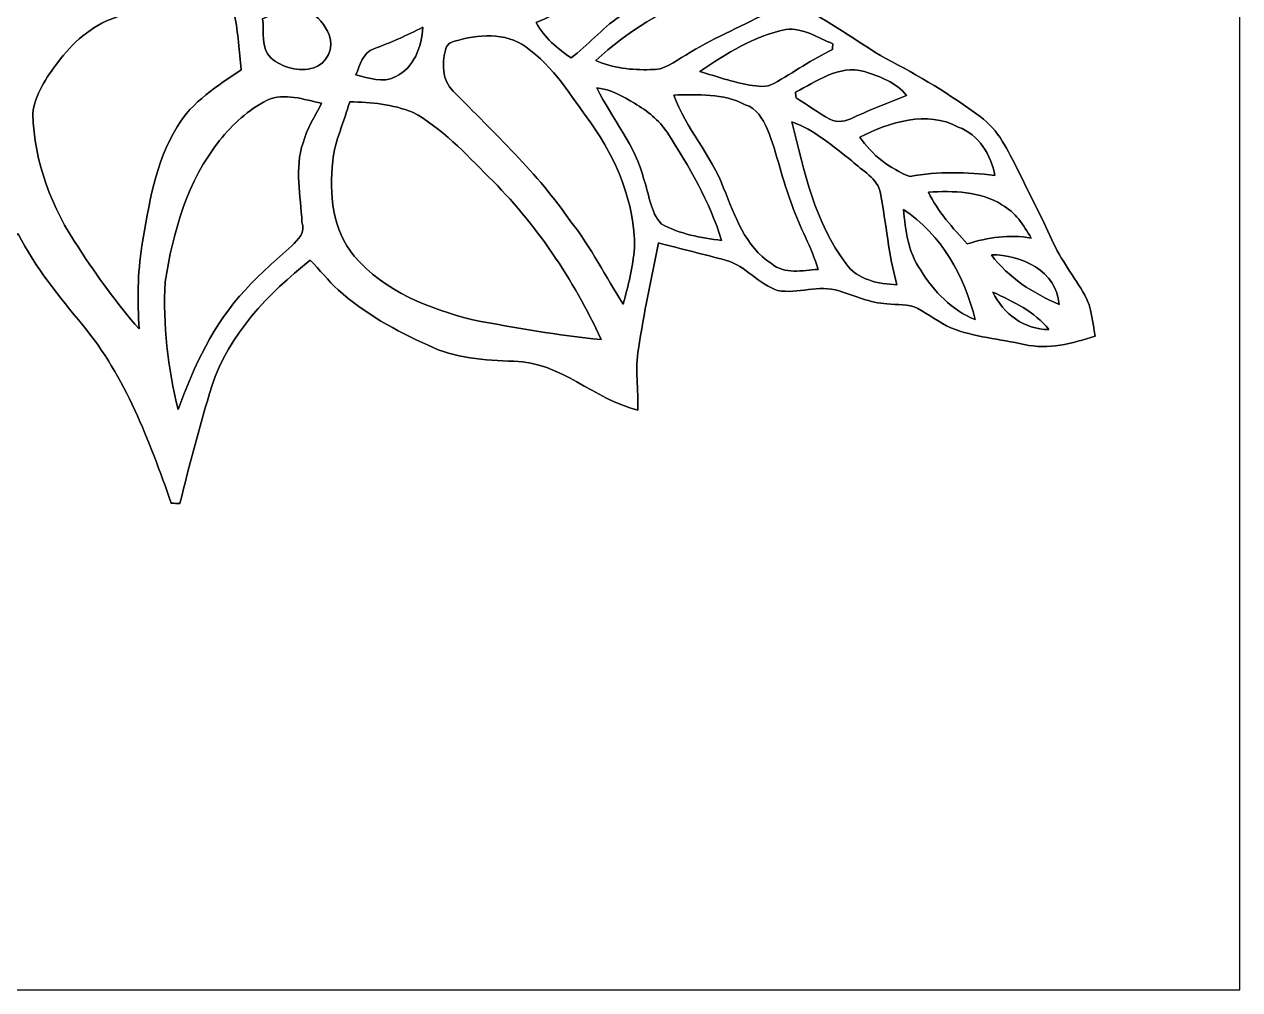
# Model space of a CAD drawing. Header units: centimetres. Extents: x -16.8 to 16.8, y -16.7 to 16.7.
# Drawn here: x -2.72 to 16.77, y -16.67 to -1.19 of the extents above; entities that cross this region are included whole.
import ezdxf

# ---------------------------------------------------------------- set-up
doc = ezdxf.new("R2010")
doc.units = ezdxf.units.CM
doc.header["$MEASUREMENT"] = 0
doc.layers.add('Layer 1', color=7, linetype='Continuous')

msp = doc.modelspace()

# ---------------------------------------------------------------- linework, layer by layer
at = {"layer": 'Layer 1', "color": 7}
for points, knots in [([(-16.77458, 16.66875), (-16.77458, 16.66875), (16.77458, 16.66875), (16.77458, 16.66875), (16.77458, 16.66875), (16.77458, 16.66875), (16.77458, -16.66875), (16.77458, -16.66875), (16.77458, -16.66875), (16.77458, -16.66875), (-16.77458, -16.66875), (-16.77458, -16.66875), (-16.77458, -16.66875), (-16.77458, -16.66875), (-16.77458, 16.66875), (-16.77458, 16.66875), (-16.77458, 16.66875), (-16.77458, 16.66875), (-16.77458, 16.66875), (-16.77458, 16.66875)], [0, 0, 0, 0, 0.16666667, 0.16666667, 0.16666667, 0.16666667, 0.33333333, 0.33333333, 0.33333333, 0.33333333, 0.5, 0.5, 0.5, 0.5, 0.66666667, 0.66666667, 0.66666667, 0.66666667, 1, 1, 1, 1]), ([(4.15925, 7.76252), (3.77543, 7.5565), (3.36691, 7.38011), (3.04271, 7.08201), (3.04271, 7.08201), (2.7245, 6.78356), (2.49132, 6.41138), (2.20627, 6.08436), (2.20627, 6.08436), (2.06128, 5.91608), (1.93816, 5.73087), (1.80869, 5.55061), (1.80869, 5.55061), (1.18286, 5.94184), (0.64311, 6.44913), (0.10583, 6.95043), (0.10583, 6.95043), (-0.09349, 7.14234), (-0.32879, 7.28945), (-0.56092, 7.43761), (-0.56092, 7.43761), (-0.69674, 7.07249), (-0.72496, 6.68126), (-0.80116, 6.30202), (-0.80116, 6.30202), (-0.88406, 5.84412), (-1.09185, 5.42325), (-1.29364, 5.00839), (-1.29364, 5.00839), (-1.81151, 5.17666), (-2.23696, 5.56719), (-2.77707, 5.66949), (-2.77707, 5.66949), (-3.02472, 5.33506), (-3.00355, 4.90185), (-2.9972, 4.50709), (-2.9972, 4.50709), (-2.94005, 3.86574), (-2.95099, 3.21839), (-2.85009, 2.58128), (-2.85009, 2.58128), (-2.78236, 2.18228), (-2.6483, 1.79776), (-2.58304, 1.39806), (-2.58304, 1.39806), (-3.26249, 1.45803), (-4.0065, 1.40018), (-4.56318, 0.96379), (-4.56318, 0.96379), (-5.0098, 0.59584), (-5.34882, 0.11994), (-5.75451, -0.28928), (-5.75451, -0.28928), (-6.02933, 0.02434), (-6.29603, 0.36336), (-6.67949, 0.54998), (-6.67949, 0.54998), (-7.26369, 0.84067), (-7.92656, 0.87242), (-8.55521, 1.00471), (-8.55521, 1.00471), (-8.91469, 1.09044), (-9.29287, 1.08903), (-9.65271, 1.0093), (-9.65271, 1.0093), (-9.95504, 0.92393), (-10.19175, 0.70908), (-10.43799, 0.52599), (-10.43799, 0.52599), (-10.72586, 0.3115), (-11.08393, 0.2346), (-11.39896, 0.07303), (-11.39896, 0.07303), (-11.66671, -0.05997), (-11.83217, -0.31503), (-12.0463, -0.51188), (-12.0463, -0.51188), (-12.21493, -0.67451), (-12.41672, -0.79834), (-12.57759, -0.96908), (-12.57759, -0.96908), (-12.77796, -1.16029), (-12.90249, -1.4157), (-13.11522, -1.59526), (-13.11522, -1.59526), (-13.48705, -1.95404), (-13.97811, -2.1463), (-14.4593, -2.30999), (-14.4593, -2.30999), (-14.42297, -2.46697), (-14.42403, -2.63807), (-14.35488, -2.78659), (-14.35488, -2.78659), (-14.22929, -2.94675), (-14.02151, -3.00531), (-13.84335, -3.08469), (-13.84335, -3.08469), (-13.3604, -3.27342), (-12.85946, -3.48227), (-12.32888, -3.44135), (-12.32888, -3.44135), (-11.91189, -3.4484), (-11.51431, -3.31364), (-11.11568, -3.21239), (-11.11568, -3.21239), (-10.79571, -3.16936), (-10.51313, -3.36515), (-10.19916, -3.38279), (-10.19916, -3.38279), (-9.79276, -3.40466), (-9.42481, -3.15877), (-9.01524, -3.21063), (-9.01524, -3.21063), (-8.59473, -3.22545), (-8.17598, -3.17324), (-7.75864, -3.12808), (-7.75864, -3.12808), (-7.97101, -3.45863), (-8.30157, -3.73309), (-8.38129, -4.13385), (-8.38129, -4.13385), (-8.42398, -4.54307), (-8.41304, -4.97099), (-8.57956, -5.35552), (-8.57956, -5.35552), (-8.79616, -5.86564), (-8.84943, -6.44807), (-8.67622, -6.98006), (-8.67622, -6.98006), (-8.08955, -6.80508), (-7.54204, -6.50028), (-6.93173, -6.40644), (-6.93173, -6.40644), (-6.55814, -6.33836), (-6.15985, -6.35706), (-5.81343, -6.18102), (-5.81343, -6.18102), (-5.54461, -6.02298), (-5.31283, -5.81201), (-5.06024, -5.63139), (-5.06024, -5.63139), (-4.68948, -5.36928), (-4.24251, -5.26627), (-3.82799, -5.09729), (-3.82799, -5.09729), (-3.46992, -4.95864), (-3.15983, -4.72722), (-2.82046, -4.55154), (-2.82046, -4.55154), (-2.546, -5.08776), (-2.16429, -5.55378), (-1.78329, -6.01627), (-1.78329, -6.01627), (-1.09573, -6.84389), (-0.71826, -7.86694), (-0.36442, -8.86883), (-0.36442, -8.86883), (-0.31856, -8.87024), (-0.2727, -8.87201), (-0.22648, -8.87377), (-0.22648, -8.87377), (-0.0695, -8.24265), (0.09419, -7.61259), (0.2861, -6.9917), (0.2861, -6.9917), (0.55739, -6.15527), (1.19274, -5.50827), (1.86443, -4.97099), (1.86443, -4.97099), (2.01754, -5.12692), (2.15406, -5.29837), (2.3114, -5.45006), (2.3114, -5.45006), (2.73826, -5.82295), (3.23779, -6.10764), (3.75461, -6.33695), (3.75461, -6.33695), (4.18077, -6.54473), (4.66584, -6.57789), (5.13221, -6.59236), (5.13221, -6.59236), (5.87728, -6.60083), (6.41914, -7.20972), (7.11976, -7.37447), (7.11976, -7.37447), (7.1307, -7.04674), (7.07037, -6.71724), (7.12964, -6.39163), (7.12964, -6.39163), (7.21536, -5.8226), (7.33884, -5.26027), (7.45208, -4.69653), (7.45208, -4.69653), (7.81473, -4.78966), (8.17845, -4.87927), (8.5404, -4.97593), (8.5404, -4.97593), (8.85155, -5.0673), (9.05651, -5.35799), (9.36131, -5.45853), (9.36131, -5.45853), (9.68798, -5.51639), (10.02242, -5.36222), (10.34768, -5.46171), (10.34768, -5.46171), (10.59991, -5.5439), (10.84651, -5.65644), (11.11532, -5.67161), (11.11532, -5.67161), (11.28007, -5.69524), (11.45857, -5.66526), (11.60992, -5.74746), (11.60992, -5.74746), (11.79019, -5.84553), (11.9567, -5.96865), (12.14226, -6.05861), (12.14226, -6.05861), (12.51973, -6.2043), (12.92613, -6.23676), (13.31877, -6.32284), (13.31877, -6.32284), (13.70259, -6.4135), (14.0903, -6.30731), (14.45436, -6.18913), (14.45436, -6.18913), (14.41379, -5.96829), (14.40251, -5.73405), (14.29103, -5.53402), (14.29103, -5.53402), (14.11817, -5.23628), (13.90191, -4.96323), (13.76362, -4.64644), (13.76362, -4.64644), (13.59323, -4.27108), (13.39921, -3.90701), (13.22035, -3.53589), (13.22035, -3.53589), (13.0616, -3.22016), (12.90532, -2.87973), (12.60969, -2.66735), (12.60969, -2.66735), (12.13238, -2.3174), (11.6265, -2.00836), (11.09945, -1.74061), (11.09945, -1.74061), (10.62778, -1.46262), (10.18611, -1.1363), (9.70033, -0.8823), (9.70033, -0.8823), (10.14906, -0.34149), (10.61261, 0.20673), (10.88884, 0.86043), (10.88884, 0.86043), (10.93752, 0.9839), (10.98091, 1.16205), (10.85215, 1.25342), (10.85215, 1.25342), (10.64436, 1.39453), (10.40024, 1.47426), (10.1981, 1.62454), (10.1981, 1.62454), (9.91129, 1.84044), (9.64494, 2.08209), (9.38989, 2.33433), (9.38989, 2.33433), (9.07838, 2.64266), (8.71432, 2.89031), (8.34813, 3.12773), (8.34813, 3.12773), (8.34743, 3.67489), (8.28816, 4.22204), (8.13012, 4.74733), (8.13012, 4.74733), (7.95267, 5.3594), (7.85918, 5.99581), (7.62811, 6.59201), (7.62811, 6.59201), (7.32719, 6.52533), (7.04885, 6.38951), (6.76063, 6.28509), (6.76063, 6.28509), (6.34788, 6.11964), (5.97323, 5.87622), (5.57812, 5.67549), (5.57812, 5.67549), (5.52168, 5.65362), (5.43278, 5.59259), (5.39891, 5.67584), (5.39891, 5.67584), (5.15902, 6.44454), (5.36187, 7.24782), (5.34811, 8.03381), (5.34811, 8.03381), (4.9343, 8.06873), (4.52191, 7.95726), (4.15925, 7.76252)], [0, 0, 0, 0, 0.01333333, 0.01333333, 0.01333333, 0.01333333, 0.02666667, 0.02666667, 0.02666667, 0.02666667, 0.04, 0.04, 0.04, 0.04, 0.05333333, 0.05333333, 0.05333333, 0.05333333, 0.06666667, 0.06666667, 0.06666667, 0.06666667, 0.08, 0.08, 0.08, 0.08, 0.09333333, 0.09333333, 0.09333333, 0.09333333, 0.10666667, 0.10666667, 0.10666667, 0.10666667, 0.12, 0.12, 0.12, 0.12, 0.13333333, 0.13333333, 0.13333333, 0.13333333, 0.14666667, 0.14666667, 0.14666667, 0.14666667, 0.16, 0.16, 0.16, 0.16, 0.17333333, 0.17333333, 0.17333333, 0.17333333, 0.18666667, 0.18666667, 0.18666667, 0.18666667, 0.2, 0.2, 0.2, 0.2, 0.21333333, 0.21333333, 0.21333333, 0.21333333, 0.22666667, 0.22666667, 0.22666667, 0.22666667, 0.24, 0.24, 0.24, 0.24, 0.25333333, 0.25333333, 0.25333333, 0.25333333, 0.26666667, 0.26666667, 0.26666667, 0.26666667, 0.28, 0.28, 0.28, 0.28, 0.29333333, 0.29333333, 0.29333333, 0.29333333, 0.30666667, 0.30666667, 0.30666667, 0.30666667, 0.32, 0.32, 0.32, 0.32, 0.33333333, 0.33333333, 0.33333333, 0.33333333, 0.34666667, 0.34666667, 0.34666667, 0.34666667, 0.36, 0.36, 0.36, 0.36, 0.37333333, 0.37333333, 0.37333333, 0.37333333, 0.38666667, 0.38666667, 0.38666667, 0.38666667, 0.4, 0.4, 0.4, 0.4, 0.41333333, 0.41333333, 0.41333333, 0.41333333, 0.42666667, 0.42666667, 0.42666667, 0.42666667, 0.44, 0.44, 0.44, 0.44, 0.45333333, 0.45333333, 0.45333333, 0.45333333, 0.46666667, 0.46666667, 0.46666667, 0.46666667, 0.48, 0.48, 0.48, 0.48, 0.49333333, 0.49333333, 0.49333333, 0.49333333, 0.50666667, 0.50666667, 0.50666667, 0.50666667, 0.52, 0.52, 0.52, 0.52, 0.53333333, 0.53333333, 0.53333333, 0.53333333, 0.54666667, 0.54666667, 0.54666667, 0.54666667, 0.56, 0.56, 0.56, 0.56, 0.57333333, 0.57333333, 0.57333333, 0.57333333, 0.58666667, 0.58666667, 0.58666667, 0.58666667, 0.6, 0.6, 0.6, 0.6, 0.61333333, 0.61333333, 0.61333333, 0.61333333, 0.62666667, 0.62666667, 0.62666667, 0.62666667, 0.64, 0.64, 0.64, 0.64, 0.65333333, 0.65333333, 0.65333333, 0.65333333, 0.66666667, 0.66666667, 0.66666667, 0.66666667, 0.68, 0.68, 0.68, 0.68, 0.69333333, 0.69333333, 0.69333333, 0.69333333, 0.70666667, 0.70666667, 0.70666667, 0.70666667, 0.72, 0.72, 0.72, 0.72, 0.73333333, 0.73333333, 0.73333333, 0.73333333, 0.74666667, 0.74666667, 0.74666667, 0.74666667, 0.76, 0.76, 0.76, 0.76, 0.77333333, 0.77333333, 0.77333333, 0.77333333, 0.78666667, 0.78666667, 0.78666667, 0.78666667, 0.8, 0.8, 0.8, 0.8, 0.81333333, 0.81333333, 0.81333333, 0.81333333, 0.82666667, 0.82666667, 0.82666667, 0.82666667, 0.84, 0.84, 0.84, 0.84, 0.85333333, 0.85333333, 0.85333333, 0.85333333, 0.86666667, 0.86666667, 0.86666667, 0.86666667, 0.88, 0.88, 0.88, 0.88, 0.89333333, 0.89333333, 0.89333333, 0.89333333, 0.90666667, 0.90666667, 0.90666667, 0.90666667, 0.92, 0.92, 0.92, 0.92, 0.93333333, 0.93333333, 0.93333333, 0.93333333, 0.94666667, 0.94666667, 0.94666667, 0.94666667, 0.96, 0.96, 0.96, 0.96, 0.97333333, 0.97333333, 0.97333333, 0.97333333, 1, 1, 1, 1]), ([(5.49134, -1.1624), (6.20924, -0.84279), (6.92256, -0.38312), (7.74382, -0.47025), (7.74382, -0.47025), (7.74277, -0.49742), (7.74136, -0.5521), (7.74065, -0.57926), (7.74065, -0.57926), (7.42809, -0.73166), (7.1053, -0.86854), (6.82025, -1.07033), (6.82025, -1.07033), (6.53874, -1.26189), (6.32037, -1.52612), (6.04943, -1.73002), (6.04943, -1.73002), (5.83071, -1.57798), (5.61622, -1.40264), (5.49134, -1.1624)], [0, 0, 0, 0, 0.16666667, 0.16666667, 0.16666667, 0.16666667, 0.33333333, 0.33333333, 0.33333333, 0.33333333, 0.5, 0.5, 0.5, 0.5, 0.66666667, 0.66666667, 0.66666667, 0.66666667, 1, 1, 1, 1]), ([(8.19856, -0.72037), (8.56262, -0.59373), (8.89494, -0.80539), (9.17046, -1.01529), (9.17046, -1.01529), (8.74748, -1.24566), (8.29663, -1.42346), (7.88987, -1.68381), (7.88987, -1.68381), (7.7089, -1.78153), (7.54027, -1.93851), (7.31943, -1.91629), (7.31943, -1.91629), (7.02381, -1.92581), (6.71654, -1.89406), (6.44454, -1.77094), (6.44454, -1.77094), (6.94866, -1.30528), (7.54556, -0.93451), (8.19856, -0.72037)], [0, 0, 0, 0, 0.16666667, 0.16666667, 0.16666667, 0.16666667, 0.33333333, 0.33333333, 0.33333333, 0.33333333, 0.5, 0.5, 0.5, 0.5, 0.66666667, 0.66666667, 0.66666667, 0.66666667, 1, 1, 1, 1]), ([(-1.27741, -1.0855), (-0.80716, -0.90876), (-0.29598, -0.98672), (0.19403, -0.99272), (0.19403, -0.99272), (0.34361, -1.01283), (0.508, -0.98002), (0.65158, -1.04034), (0.65158, -1.04034), (0.70944, -1.32891), (0.72284, -1.62525), (0.75494, -1.91805), (0.75494, -1.91805), (0.38276, -2.18017), (-0.03775, -2.42782), (-0.26988, -2.83598), (-0.26988, -2.83598), (-0.62371, -3.41101), (-0.72566, -4.09011), (-0.83467, -4.7438), (-0.83467, -4.7438), (-0.90981, -5.18301), (-0.90346, -5.63033), (-0.87983, -6.07377), (-0.87983, -6.07377), (-1.2386, -5.66949), (-1.55504, -5.22887), (-1.84926, -4.77591), (-1.84926, -4.77591), (-2.28177, -4.14479), (-2.56258, -3.3969), (-2.58657, -2.62784), (-2.58657, -2.62784), (-2.55764, -2.31246), (-2.36749, -2.04823), (-2.18546, -1.80199), (-2.18546, -1.80199), (-1.95333, -1.48978), (-1.64888, -1.21603), (-1.27741, -1.0855)], [0, 0, 0, 0, 0.09090909, 0.09090909, 0.09090909, 0.09090909, 0.18181818, 0.18181818, 0.18181818, 0.18181818, 0.27272727, 0.27272727, 0.27272727, 0.27272727, 0.36363636, 0.36363636, 0.36363636, 0.36363636, 0.45454545, 0.45454545, 0.45454545, 0.45454545, 0.54545455, 0.54545455, 0.54545455, 0.54545455, 0.63636364, 0.63636364, 0.63636364, 0.63636364, 0.72727273, 0.72727273, 0.72727273, 0.72727273, 0.81818182, 0.81818182, 0.81818182, 0.81818182, 1, 1, 1, 1]), ([(1.09996, -1.09996), (1.32856, -1.00224), (1.58186, -0.94862), (1.83021, -0.99095), (1.83021, -0.99095), (1.99143, -1.05128), (2.10538, -1.20474), (2.16853, -1.36102), (2.16853, -1.36102), (2.25601, -1.56351), (2.12866, -1.82174), (1.92052, -1.8863), (1.92052, -1.8863), (1.68487, -1.95827), (1.41711, -1.88948), (1.23507, -1.72791), (1.23507, -1.72791), (1.06468, -1.5681), (1.13101, -1.30845), (1.09996, -1.09996)], [0, 0, 0, 0, 0.16666667, 0.16666667, 0.16666667, 0.16666667, 0.33333333, 0.33333333, 0.33333333, 0.33333333, 0.5, 0.5, 0.5, 0.5, 0.66666667, 0.66666667, 0.66666667, 0.66666667, 1, 1, 1, 1]), ([(2.88643, -1.58327), (3.15489, -1.48484), (3.41454, -1.36525), (3.67065, -1.23825), (3.67065, -1.23825), (3.65301, -1.54764), (3.5306, -1.8923), (3.22897, -2.03024), (3.22897, -2.03024), (3.03107, -2.13995), (2.80176, -2.04823), (2.59856, -2.00166), (2.59856, -2.00166), (2.65818, -1.84468), (2.70933, -1.64183), (2.88643, -1.58327)], [0, 0, 0, 0, 0.2, 0.2, 0.2, 0.2, 0.4, 0.4, 0.4, 0.4, 0.6, 0.6, 0.6, 0.6, 1, 1, 1, 1]), ([(4.1783, -1.46156), (4.55295, -1.35431), (4.99039, -1.30881), (5.32447, -1.55258), (5.32447, -1.55258), (5.76686, -1.86584), (6.05049, -2.34103), (6.36517, -2.77107), (6.36517, -2.77107), (6.78109, -3.35421), (7.07214, -4.04918), (7.06614, -4.7752), (7.06614, -4.7752), (7.04215, -5.08141), (6.9656, -5.38057), (6.88481, -5.67655), (6.88481, -5.67655), (6.60153, -5.23946), (6.37505, -4.76673), (6.04767, -4.35892), (6.04767, -4.35892), (5.51497, -3.57717), (4.81471, -2.93546), (4.15925, -2.26131), (4.15925, -2.26131), (3.98074, -2.09444), (3.97475, -1.82563), (4.03331, -1.60232), (4.03331, -1.60232), (4.04707, -1.52929), (4.10774, -1.47743), (4.1783, -1.46156)], [0, 0, 0, 0, 0.11111111, 0.11111111, 0.11111111, 0.11111111, 0.22222222, 0.22222222, 0.22222222, 0.22222222, 0.33333333, 0.33333333, 0.33333333, 0.33333333, 0.44444444, 0.44444444, 0.44444444, 0.44444444, 0.55555556, 0.55555556, 0.55555556, 0.55555556, 0.66666667, 0.66666667, 0.66666667, 0.66666667, 0.77777778, 0.77777778, 0.77777778, 0.77777778, 1, 1, 1, 1]), ([(9.49501, -1.27212), (9.77018, -1.24213), (10.00584, -1.40406), (10.24819, -1.50354), (10.24819, -1.50354), (10.24643, -1.52647), (10.24326, -1.57162), (10.24149, -1.59456), (10.24149, -1.59456), (9.91341, -1.75119), (9.61672, -1.9618), (9.30099, -2.1396), (9.30099, -2.1396), (9.18351, -2.21262), (9.04099, -2.17946), (8.91293, -2.16323), (8.91293, -2.16323), (8.64094, -2.11667), (8.38024, -2.026), (8.11671, -1.94698), (8.11671, -1.94698), (8.53863, -1.65594), (8.98631, -1.37866), (9.49501, -1.27212)], [0, 0, 0, 0, 0.14285714, 0.14285714, 0.14285714, 0.14285714, 0.28571429, 0.28571429, 0.28571429, 0.28571429, 0.42857143, 0.42857143, 0.42857143, 0.42857143, 0.57142857, 0.57142857, 0.57142857, 0.57142857, 0.71428571, 0.71428571, 0.71428571, 0.71428571, 1, 1, 1, 1]), ([(9.64741, -2.27859), (9.99278, -2.10855), (10.34168, -1.83586), (10.75408, -1.94698), (10.75408, -1.94698), (10.99961, -2.02565), (11.26666, -2.1209), (11.43, -2.33116), (11.43, -2.33116), (11.14848, -2.45251), (10.85815, -2.55235), (10.58122, -2.68429), (10.58122, -2.68429), (10.46551, -2.73932), (10.31981, -2.77989), (10.20233, -2.7111), (10.20233, -2.7111), (10.01289, -2.6095), (9.83968, -2.48179), (9.65764, -2.36855), (9.65764, -2.36855), (9.65517, -2.34633), (9.64988, -2.30117), (9.64741, -2.27859)], [0, 0, 0, 0, 0.14285714, 0.14285714, 0.14285714, 0.14285714, 0.28571429, 0.28571429, 0.28571429, 0.28571429, 0.42857143, 0.42857143, 0.42857143, 0.42857143, 0.57142857, 0.57142857, 0.57142857, 0.57142857, 0.71428571, 0.71428571, 0.71428571, 0.71428571, 1, 1, 1, 1]), ([(1.17157, -2.4063), (1.4545, -2.28424), (1.76248, -2.39607), (2.04541, -2.45639), (2.04541, -2.45639), (1.94275, -2.66488), (1.80904, -2.85997), (1.75048, -3.08786), (1.75048, -3.08786), (1.60796, -3.49779), (1.71521, -3.93806), (1.73143, -4.35963), (1.73143, -4.35963), (1.79529, -4.52332), (1.66934, -4.64291), (1.5688, -4.7438), (1.5688, -4.7438), (1.31692, -4.97381), (1.05269, -5.19148), (0.82444, -5.44618), (0.82444, -5.44618), (0.31327, -5.9884), (-0.00212, -6.67632), (-0.254, -7.36882), (-0.254, -7.36882), (-0.42228, -6.70172), (-0.49918, -6.00745), (-0.46355, -5.32024), (-0.46355, -5.32024), (-0.33584, -4.51838), (-0.10513, -3.69852), (0.41063, -3.0547), (0.41063, -3.0547), (0.6163, -2.79047), (0.87454, -2.56328), (1.17157, -2.4063)], [0, 0, 0, 0, 0.1, 0.1, 0.1, 0.1, 0.2, 0.2, 0.2, 0.2, 0.3, 0.3, 0.3, 0.3, 0.4, 0.4, 0.4, 0.4, 0.5, 0.5, 0.5, 0.5, 0.6, 0.6, 0.6, 0.6, 0.7, 0.7, 0.7, 0.7, 0.8, 0.8, 0.8, 0.8, 1, 1, 1, 1]), ([(6.46465, -2.21121), (6.68584, -2.23203), (6.88058, -2.34738), (7.06896, -2.45674), (7.06896, -2.45674), (7.26969, -2.57634), (7.45913, -2.72521), (7.59001, -2.92135), (7.59001, -2.92135), (7.94103, -3.46534), (8.26946, -4.03331), (8.4642, -4.6542), (8.4642, -4.6542), (8.13259, -4.61398), (7.79145, -4.55366), (7.49653, -4.39032), (7.49653, -4.39032), (7.31732, -4.20088), (7.30567, -3.91442), (7.21536, -3.67841), (7.21536, -3.67841), (7.08519, -3.13337), (6.70348, -2.70616), (6.46465, -2.21121)], [0, 0, 0, 0, 0.14285714, 0.14285714, 0.14285714, 0.14285714, 0.28571429, 0.28571429, 0.28571429, 0.28571429, 0.42857143, 0.42857143, 0.42857143, 0.42857143, 0.57142857, 0.57142857, 0.57142857, 0.57142857, 0.71428571, 0.71428571, 0.71428571, 0.71428571, 1, 1, 1, 1]), ([(7.69655, -2.32516), (8.07967, -2.31422), (8.49101, -2.29729), (8.84202, -2.47862), (8.84202, -2.47862), (9.02406, -2.53259), (9.12389, -2.70475), (9.19692, -2.86738), (9.19692, -2.86738), (9.35531, -3.26849), (9.44139, -3.69358), (9.5945, -4.09681), (9.5945, -4.09681), (9.71867, -4.44359), (9.90565, -4.76532), (10.01219, -5.11881), (10.01219, -5.11881), (9.76489, -5.13715), (9.47102, -5.20347), (9.26147, -5.02673), (9.26147, -5.02673), (8.84061, -4.7565), (8.67622, -4.25591), (8.49595, -3.81635), (8.49595, -3.81635), (8.2931, -3.28648), (7.89305, -2.85715), (7.69655, -2.32516)], [0, 0, 0, 0, 0.125, 0.125, 0.125, 0.125, 0.25, 0.25, 0.25, 0.25, 0.375, 0.375, 0.375, 0.375, 0.5, 0.5, 0.5, 0.5, 0.625, 0.625, 0.625, 0.625, 0.75, 0.75, 0.75, 0.75, 1, 1, 1, 1]), ([(2.49731, -2.43487), (2.8388, -2.43134), (3.1877, -2.47685), (3.50732, -2.59891), (3.50732, -2.59891), (3.98039, -2.85503), (4.34869, -3.25967), (4.72616, -3.63502), (4.72616, -3.63502), (5.48287, -4.38185), (6.08718, -5.27756), (6.52956, -6.24276), (6.52956, -6.24276), (5.83882, -6.18419), (5.15549, -6.05226), (4.47393, -5.92984), (4.47393, -5.92984), (3.77613, -5.75345), (3.05153, -5.46911), (2.57175, -4.90784), (2.57175, -4.90784), (2.22215, -4.49051), (2.16641, -3.90419), (2.22462, -3.38384), (2.22462, -3.38384), (2.26131, -3.05329), (2.41159, -2.75273), (2.49731, -2.43487)], [0, 0, 0, 0, 0.125, 0.125, 0.125, 0.125, 0.25, 0.25, 0.25, 0.25, 0.375, 0.375, 0.375, 0.375, 0.5, 0.5, 0.5, 0.5, 0.625, 0.625, 0.625, 0.625, 0.75, 0.75, 0.75, 0.75, 1, 1, 1, 1]), ([(10.67858, -2.99861), (11.16083, -2.76084), (11.75138, -2.56575), (12.26079, -2.83669), (12.26079, -2.83669), (12.58641, -2.95734), (12.78819, -3.28507), (12.84817, -3.61562), (12.84817, -3.61562), (12.3952, -3.55388), (11.93729, -3.54824), (11.48609, -3.63008), (11.48609, -3.63008), (11.1633, -3.51014), (10.87437, -3.28224), (10.67858, -2.99861)], [0, 0, 0, 0, 0.2, 0.2, 0.2, 0.2, 0.4, 0.4, 0.4, 0.4, 0.6, 0.6, 0.6, 0.6, 1, 1, 1, 1]), ([(9.5885, -2.75625), (9.95574, -2.87937), (10.25102, -3.14995), (10.55441, -3.38067), (10.55441, -3.38067), (10.71915, -3.53977), (10.96645, -3.65478), (11.01266, -3.90031), (11.01266, -3.90031), (11.10544, -4.3882), (11.14143, -4.88703), (11.27689, -5.36716), (11.27689, -5.36716), (10.98021, -5.3527), (10.63731, -5.28814), (10.45951, -5.02814), (10.45951, -5.02814), (9.95609, -4.37092), (9.78994, -3.54048), (9.5885, -2.75625)], [0, 0, 0, 0, 0.16666667, 0.16666667, 0.16666667, 0.16666667, 0.33333333, 0.33333333, 0.33333333, 0.33333333, 0.5, 0.5, 0.5, 0.5, 0.66666667, 0.66666667, 0.66666667, 0.66666667, 1, 1, 1, 1]), ([(11.78207, -3.87914), (12.17824, -3.86292), (12.61181, -3.86186), (12.95964, -4.08305), (12.95964, -4.08305), (13.17272, -4.19982), (13.31101, -4.41113), (13.42849, -4.61751), (13.42849, -4.61751), (13.08488, -4.55648), (12.73457, -4.60904), (12.40402, -4.71029), (12.40402, -4.71029), (12.17048, -4.45488), (11.93094, -4.19559), (11.78207, -3.87914)], [0, 0, 0, 0, 0.2, 0.2, 0.2, 0.2, 0.4, 0.4, 0.4, 0.4, 0.6, 0.6, 0.6, 0.6, 1, 1, 1, 1]), ([(11.37991, -4.15749), (11.98598, -4.56248), (12.36662, -5.22464), (12.53031, -5.9249), (12.53031, -5.9249), (12.15813, -5.77321), (11.86427, -5.47264), (11.65719, -5.13433), (11.65719, -5.13433), (11.45681, -4.85034), (11.41307, -4.49404), (11.37991, -4.15749)], [0, 0, 0, 0, 0.25, 0.25, 0.25, 0.25, 0.5, 0.5, 0.5, 0.5, 1, 1, 1, 1]), ([(12.79066, -4.88703), (13.26938, -4.87962), (13.84018, -5.14667), (13.87828, -5.68149), (13.87828, -5.68149), (13.46341, -5.5051), (13.06301, -5.25216), (12.79066, -4.88703)], [0, 0, 0, 0, 0.33333333, 0.33333333, 0.33333333, 0.33333333, 1, 1, 1, 1]), ([(12.81712, -5.48358), (13.13674, -5.63633), (13.49022, -5.79473), (13.71036, -6.0833), (13.71036, -6.0833), (13.32265, -6.08753), (12.97446, -5.82859), (12.81712, -5.48358)], [0, 0, 0, 0, 0.33333333, 0.33333333, 0.33333333, 0.33333333, 1, 1, 1, 1])]:
    msp.add_open_spline(points, degree=3, knots=knots, dxfattribs=at)
at = {"layer": 'Layer 1', "color": 251}
for points, knots in [([(4.15925, 7.76252), (4.52191, 7.95726), (4.9343, 8.06873), (5.34811, 8.03381), (5.34811, 8.03381), (5.36187, 7.24782), (5.15902, 6.44454), (5.39891, 5.67584), (5.39891, 5.67584), (5.43278, 5.59259), (5.52168, 5.65362), (5.57812, 5.67549), (5.57812, 5.67549), (5.97323, 5.87622), (6.34788, 6.11964), (6.76063, 6.28509), (6.76063, 6.28509), (7.04885, 6.38951), (7.32719, 6.52533), (7.62811, 6.59201), (7.62811, 6.59201), (7.85918, 5.99581), (7.95267, 5.3594), (8.13012, 4.74733), (8.13012, 4.74733), (8.28816, 4.22204), (8.34743, 3.67489), (8.34813, 3.12773), (8.34813, 3.12773), (8.71432, 2.89031), (9.07838, 2.64266), (9.38989, 2.33433), (9.38989, 2.33433), (9.64494, 2.08209), (9.91129, 1.84044), (10.1981, 1.62454), (10.1981, 1.62454), (10.40024, 1.47426), (10.64436, 1.39453), (10.85215, 1.25342), (10.85215, 1.25342), (10.98091, 1.16205), (10.93752, 0.9839), (10.88884, 0.86043), (10.88884, 0.86043), (10.61261, 0.20673), (10.14906, -0.34149), (9.70033, -0.8823), (9.70033, -0.8823), (10.18611, -1.1363), (10.62778, -1.46262), (11.09945, -1.74061), (11.09945, -1.74061), (11.6265, -2.00836), (12.13238, -2.3174), (12.60969, -2.66735), (12.60969, -2.66735), (12.90532, -2.87973), (13.0616, -3.22016), (13.22035, -3.53589), (13.22035, -3.53589), (13.39921, -3.90701), (13.59323, -4.27108), (13.76362, -4.64644), (13.76362, -4.64644), (13.90191, -4.96323), (14.11817, -5.23628), (14.29103, -5.53402), (14.29103, -5.53402), (14.40251, -5.73405), (14.41379, -5.96829), (14.45436, -6.18913), (14.45436, -6.18913), (14.0903, -6.30731), (13.70259, -6.4135), (13.31877, -6.32284), (13.31877, -6.32284), (12.92613, -6.23676), (12.51973, -6.2043), (12.14226, -6.05861), (12.14226, -6.05861), (11.9567, -5.96865), (11.79019, -5.84553), (11.60992, -5.74746), (11.60992, -5.74746), (11.45857, -5.66526), (11.28007, -5.69524), (11.11532, -5.67161), (11.11532, -5.67161), (10.84651, -5.65644), (10.59991, -5.5439), (10.34768, -5.46171), (10.34768, -5.46171), (10.02242, -5.36222), (9.68798, -5.51639), (9.36131, -5.45853), (9.36131, -5.45853), (9.05651, -5.35799), (8.85155, -5.0673), (8.5404, -4.97593), (8.5404, -4.97593), (8.17845, -4.87927), (7.81473, -4.78966), (7.45208, -4.69653), (7.45208, -4.69653), (7.33884, -5.26027), (7.21536, -5.8226), (7.12964, -6.39163), (7.12964, -6.39163), (7.07037, -6.71724), (7.1307, -7.04674), (7.11976, -7.37447), (7.11976, -7.37447), (6.41914, -7.20972), (5.87728, -6.60083), (5.13221, -6.59236), (5.13221, -6.59236), (4.66584, -6.57789), (4.18077, -6.54473), (3.75461, -6.33695), (3.75461, -6.33695), (3.23779, -6.10764), (2.73826, -5.82295), (2.3114, -5.45006), (2.3114, -5.45006), (2.15406, -5.29837), (2.01754, -5.12692), (1.86443, -4.97099), (1.86443, -4.97099), (1.19274, -5.50827), (0.55739, -6.15527), (0.2861, -6.9917), (0.2861, -6.9917), (0.09419, -7.61259), (-0.0695, -8.24265), (-0.22648, -8.87377), (-0.22648, -8.87377), (-0.2727, -8.87201), (-0.31856, -8.87024), (-0.36442, -8.86883), (-0.36442, -8.86883), (-0.71826, -7.86694), (-1.09573, -6.84389), (-1.78329, -6.01627), (-1.78329, -6.01627), (-2.16429, -5.55378), (-2.546, -5.08776), (-2.82046, -4.55154), (-2.82046, -4.55154), (-3.15983, -4.72722), (-3.46992, -4.95864), (-3.82799, -5.09729), (-3.82799, -5.09729), (-4.24251, -5.26627), (-4.68948, -5.36928), (-5.06024, -5.63139), (-5.06024, -5.63139), (-5.31283, -5.81201), (-5.54461, -6.02298), (-5.81343, -6.18102), (-5.81343, -6.18102), (-6.15985, -6.35706), (-6.55814, -6.33836), (-6.93173, -6.40644), (-6.93173, -6.40644), (-7.54204, -6.50028), (-8.08955, -6.80508), (-8.67622, -6.98006), (-8.67622, -6.98006), (-8.84943, -6.44807), (-8.79616, -5.86564), (-8.57956, -5.35552), (-8.57956, -5.35552), (-8.41304, -4.97099), (-8.42398, -4.54307), (-8.38129, -4.13385), (-8.38129, -4.13385), (-8.30157, -3.73309), (-7.97101, -3.45863), (-7.75864, -3.12808), (-7.75864, -3.12808), (-8.17598, -3.17324), (-8.59473, -3.22545), (-9.01524, -3.21063), (-9.01524, -3.21063), (-9.42481, -3.15877), (-9.79276, -3.40466), (-10.19916, -3.38279), (-10.19916, -3.38279), (-10.51313, -3.36515), (-10.79571, -3.16936), (-11.11568, -3.21239), (-11.11568, -3.21239), (-11.51431, -3.31364), (-11.91189, -3.4484), (-12.32888, -3.44135), (-12.32888, -3.44135), (-12.85946, -3.48227), (-13.3604, -3.27342), (-13.84335, -3.08469), (-13.84335, -3.08469), (-14.02151, -3.00531), (-14.22929, -2.94675), (-14.35488, -2.78659), (-14.35488, -2.78659), (-14.42403, -2.63807), (-14.42297, -2.46697), (-14.4593, -2.30999), (-14.4593, -2.30999), (-13.97811, -2.1463), (-13.48705, -1.95404), (-13.11522, -1.59526), (-13.11522, -1.59526), (-12.90249, -1.4157), (-12.77796, -1.16029), (-12.57759, -0.96908), (-12.57759, -0.96908), (-12.41672, -0.79834), (-12.21493, -0.67451), (-12.0463, -0.51188), (-12.0463, -0.51188), (-11.83217, -0.31503), (-11.66671, -0.05997), (-11.39896, 0.07303), (-11.39896, 0.07303), (-11.08393, 0.2346), (-10.72586, 0.3115), (-10.43799, 0.52599), (-10.43799, 0.52599), (-10.19175, 0.70908), (-9.95504, 0.92393), (-9.65271, 1.0093), (-9.65271, 1.0093), (-9.29287, 1.08903), (-8.91469, 1.09044), (-8.55521, 1.00471), (-8.55521, 1.00471), (-7.92656, 0.87242), (-7.26369, 0.84067), (-6.67949, 0.54998), (-6.67949, 0.54998), (-6.29603, 0.36336), (-6.02933, 0.02434), (-5.75451, -0.28928), (-5.75451, -0.28928), (-5.34882, 0.11994), (-5.0098, 0.59584), (-4.56318, 0.96379), (-4.56318, 0.96379), (-4.0065, 1.40018), (-3.26249, 1.45803), (-2.58304, 1.39806), (-2.58304, 1.39806), (-2.6483, 1.79776), (-2.78236, 2.18228), (-2.85009, 2.58128), (-2.85009, 2.58128), (-2.95099, 3.21839), (-2.94005, 3.86574), (-2.9972, 4.50709), (-2.9972, 4.50709), (-3.00355, 4.90185), (-3.02472, 5.33506), (-2.77707, 5.66949), (-2.77707, 5.66949), (-2.23696, 5.56719), (-1.81151, 5.17666), (-1.29364, 5.00839), (-1.29364, 5.00839), (-1.09185, 5.42325), (-0.88406, 5.84412), (-0.80116, 6.30202), (-0.80116, 6.30202), (-0.72496, 6.68126), (-0.69674, 7.07249), (-0.56092, 7.43761), (-0.56092, 7.43761), (-0.32879, 7.28945), (-0.09349, 7.14234), (0.10583, 6.95043), (0.10583, 6.95043), (0.64311, 6.44913), (1.18286, 5.94184), (1.80869, 5.55061), (1.80869, 5.55061), (1.93816, 5.73087), (2.06128, 5.91608), (2.20627, 6.08436), (2.20627, 6.08436), (2.49132, 6.41138), (2.7245, 6.78356), (3.04271, 7.08201), (3.04271, 7.08201), (3.36691, 7.38011), (3.77543, 7.5565), (4.15925, 7.76252), (4.15925, 7.76252), (4.15925, 7.76252), (4.15925, 7.76252), (4.15925, 7.76252)], [0, 0, 0, 0, 0.01315789, 0.01315789, 0.01315789, 0.01315789, 0.02631579, 0.02631579, 0.02631579, 0.02631579, 0.03947368, 0.03947368, 0.03947368, 0.03947368, 0.05263158, 0.05263158, 0.05263158, 0.05263158, 0.06578947, 0.06578947, 0.06578947, 0.06578947, 0.07894737, 0.07894737, 0.07894737, 0.07894737, 0.09210526, 0.09210526, 0.09210526, 0.09210526, 0.10526316, 0.10526316, 0.10526316, 0.10526316, 0.11842105, 0.11842105, 0.11842105, 0.11842105, 0.13157895, 0.13157895, 0.13157895, 0.13157895, 0.14473684, 0.14473684, 0.14473684, 0.14473684, 0.15789474, 0.15789474, 0.15789474, 0.15789474, 0.17105263, 0.17105263, 0.17105263, 0.17105263, 0.18421053, 0.18421053, 0.18421053, 0.18421053, 0.19736842, 0.19736842, 0.19736842, 0.19736842, 0.21052632, 0.21052632, 0.21052632, 0.21052632, 0.22368421, 0.22368421, 0.22368421, 0.22368421, 0.23684211, 0.23684211, 0.23684211, 0.23684211, 0.25, 0.25, 0.25, 0.25, 0.26315789, 0.26315789, 0.26315789, 0.26315789, 0.27631579, 0.27631579, 0.27631579, 0.27631579, 0.28947368, 0.28947368, 0.28947368, 0.28947368, 0.30263158, 0.30263158, 0.30263158, 0.30263158, 0.31578947, 0.31578947, 0.31578947, 0.31578947, 0.32894737, 0.32894737, 0.32894737, 0.32894737, 0.34210526, 0.34210526, 0.34210526, 0.34210526, 0.35526316, 0.35526316, 0.35526316, 0.35526316, 0.36842105, 0.36842105, 0.36842105, 0.36842105, 0.38157895, 0.38157895, 0.38157895, 0.38157895, 0.39473684, 0.39473684, 0.39473684, 0.39473684, 0.40789474, 0.40789474, 0.40789474, 0.40789474, 0.42105263, 0.42105263, 0.42105263, 0.42105263, 0.43421053, 0.43421053, 0.43421053, 0.43421053, 0.44736842, 0.44736842, 0.44736842, 0.44736842, 0.46052632, 0.46052632, 0.46052632, 0.46052632, 0.47368421, 0.47368421, 0.47368421, 0.47368421, 0.48684211, 0.48684211, 0.48684211, 0.48684211, 0.5, 0.5, 0.5, 0.5, 0.51315789, 0.51315789, 0.51315789, 0.51315789, 0.52631579, 0.52631579, 0.52631579, 0.52631579, 0.53947368, 0.53947368, 0.53947368, 0.53947368, 0.55263158, 0.55263158, 0.55263158, 0.55263158, 0.56578947, 0.56578947, 0.56578947, 0.56578947, 0.57894737, 0.57894737, 0.57894737, 0.57894737, 0.59210526, 0.59210526, 0.59210526, 0.59210526, 0.60526316, 0.60526316, 0.60526316, 0.60526316, 0.61842105, 0.61842105, 0.61842105, 0.61842105, 0.63157895, 0.63157895, 0.63157895, 0.63157895, 0.64473684, 0.64473684, 0.64473684, 0.64473684, 0.65789474, 0.65789474, 0.65789474, 0.65789474, 0.67105263, 0.67105263, 0.67105263, 0.67105263, 0.68421053, 0.68421053, 0.68421053, 0.68421053, 0.69736842, 0.69736842, 0.69736842, 0.69736842, 0.71052632, 0.71052632, 0.71052632, 0.71052632, 0.72368421, 0.72368421, 0.72368421, 0.72368421, 0.73684211, 0.73684211, 0.73684211, 0.73684211, 0.75, 0.75, 0.75, 0.75, 0.76315789, 0.76315789, 0.76315789, 0.76315789, 0.77631579, 0.77631579, 0.77631579, 0.77631579, 0.78947368, 0.78947368, 0.78947368, 0.78947368, 0.80263158, 0.80263158, 0.80263158, 0.80263158, 0.81578947, 0.81578947, 0.81578947, 0.81578947, 0.82894737, 0.82894737, 0.82894737, 0.82894737, 0.84210526, 0.84210526, 0.84210526, 0.84210526, 0.85526316, 0.85526316, 0.85526316, 0.85526316, 0.86842105, 0.86842105, 0.86842105, 0.86842105, 0.88157895, 0.88157895, 0.88157895, 0.88157895, 0.89473684, 0.89473684, 0.89473684, 0.89473684, 0.90789474, 0.90789474, 0.90789474, 0.90789474, 0.92105263, 0.92105263, 0.92105263, 0.92105263, 0.93421053, 0.93421053, 0.93421053, 0.93421053, 0.94736842, 0.94736842, 0.94736842, 0.94736842, 0.96052632, 0.96052632, 0.96052632, 0.96052632, 0.97368421, 0.97368421, 0.97368421, 0.97368421, 1, 1, 1, 1]), ([(5.49134, -1.1624), (5.61622, -1.40264), (5.83071, -1.57798), (6.04943, -1.73002), (6.04943, -1.73002), (6.32037, -1.52612), (6.53874, -1.26189), (6.82025, -1.07033), (6.82025, -1.07033), (7.1053, -0.86854), (7.42809, -0.73166), (7.74065, -0.57926), (7.74065, -0.57926), (7.74136, -0.5521), (7.74277, -0.49742), (7.74382, -0.47025), (7.74382, -0.47025), (6.92256, -0.38312), (6.20924, -0.84279), (5.49134, -1.1624), (5.49134, -1.1624), (5.49134, -1.1624), (5.49134, -1.1624), (5.49134, -1.1624)], [0, 0, 0, 0, 0.14285714, 0.14285714, 0.14285714, 0.14285714, 0.28571429, 0.28571429, 0.28571429, 0.28571429, 0.42857143, 0.42857143, 0.42857143, 0.42857143, 0.57142857, 0.57142857, 0.57142857, 0.57142857, 0.71428571, 0.71428571, 0.71428571, 0.71428571, 1, 1, 1, 1]), ([(8.19856, -0.72037), (7.54556, -0.93451), (6.94866, -1.30528), (6.44454, -1.77094), (6.44454, -1.77094), (6.71654, -1.89406), (7.02381, -1.92581), (7.31943, -1.91629), (7.31943, -1.91629), (7.54027, -1.93851), (7.7089, -1.78153), (7.88987, -1.68381), (7.88987, -1.68381), (8.29663, -1.42346), (8.74748, -1.24566), (9.17046, -1.01529), (9.17046, -1.01529), (8.89494, -0.80539), (8.56262, -0.59373), (8.19856, -0.72037), (8.19856, -0.72037), (8.19856, -0.72037), (8.19856, -0.72037), (8.19856, -0.72037)], [0, 0, 0, 0, 0.14285714, 0.14285714, 0.14285714, 0.14285714, 0.28571429, 0.28571429, 0.28571429, 0.28571429, 0.42857143, 0.42857143, 0.42857143, 0.42857143, 0.57142857, 0.57142857, 0.57142857, 0.57142857, 0.71428571, 0.71428571, 0.71428571, 0.71428571, 1, 1, 1, 1]), ([(-1.27741, -1.0855), (-1.64888, -1.21603), (-1.95333, -1.48978), (-2.18546, -1.80199), (-2.18546, -1.80199), (-2.36749, -2.04823), (-2.55764, -2.31246), (-2.58657, -2.62784), (-2.58657, -2.62784), (-2.56258, -3.3969), (-2.28177, -4.14479), (-1.84926, -4.77591), (-1.84926, -4.77591), (-1.55504, -5.22887), (-1.2386, -5.66949), (-0.87983, -6.07377), (-0.87983, -6.07377), (-0.90346, -5.63033), (-0.90981, -5.18301), (-0.83467, -4.7438), (-0.83467, -4.7438), (-0.72566, -4.09011), (-0.62371, -3.41101), (-0.26988, -2.83598), (-0.26988, -2.83598), (-0.03775, -2.42782), (0.38276, -2.18017), (0.75494, -1.91805), (0.75494, -1.91805), (0.72284, -1.62525), (0.70944, -1.32891), (0.65158, -1.04034), (0.65158, -1.04034), (0.508, -0.98002), (0.34361, -1.01283), (0.19403, -0.99272), (0.19403, -0.99272), (-0.29598, -0.98672), (-0.80716, -0.90876), (-1.27741, -1.0855), (-1.27741, -1.0855), (-1.27741, -1.0855), (-1.27741, -1.0855), (-1.27741, -1.0855)], [0, 0, 0, 0, 0.08333333, 0.08333333, 0.08333333, 0.08333333, 0.16666667, 0.16666667, 0.16666667, 0.16666667, 0.25, 0.25, 0.25, 0.25, 0.33333333, 0.33333333, 0.33333333, 0.33333333, 0.41666667, 0.41666667, 0.41666667, 0.41666667, 0.5, 0.5, 0.5, 0.5, 0.58333333, 0.58333333, 0.58333333, 0.58333333, 0.66666667, 0.66666667, 0.66666667, 0.66666667, 0.75, 0.75, 0.75, 0.75, 0.83333333, 0.83333333, 0.83333333, 0.83333333, 1, 1, 1, 1]), ([(1.09996, -1.09996), (1.13101, -1.30845), (1.06468, -1.5681), (1.23507, -1.72791), (1.23507, -1.72791), (1.41711, -1.88948), (1.68487, -1.95827), (1.92052, -1.8863), (1.92052, -1.8863), (2.12866, -1.82174), (2.25601, -1.56351), (2.16853, -1.36102), (2.16853, -1.36102), (2.10538, -1.20474), (1.99143, -1.05128), (1.83021, -0.99095), (1.83021, -0.99095), (1.58186, -0.94862), (1.32856, -1.00224), (1.09996, -1.09996), (1.09996, -1.09996), (1.09996, -1.09996), (1.09996, -1.09996), (1.09996, -1.09996)], [0, 0, 0, 0, 0.14285714, 0.14285714, 0.14285714, 0.14285714, 0.28571429, 0.28571429, 0.28571429, 0.28571429, 0.42857143, 0.42857143, 0.42857143, 0.42857143, 0.57142857, 0.57142857, 0.57142857, 0.57142857, 0.71428571, 0.71428571, 0.71428571, 0.71428571, 1, 1, 1, 1]), ([(2.88643, -1.58327), (2.70933, -1.64183), (2.65818, -1.84468), (2.59856, -2.00166), (2.59856, -2.00166), (2.80176, -2.04823), (3.03107, -2.13995), (3.22897, -2.03024), (3.22897, -2.03024), (3.5306, -1.8923), (3.65301, -1.54764), (3.67065, -1.23825), (3.67065, -1.23825), (3.41454, -1.36525), (3.15489, -1.48484), (2.88643, -1.58327), (2.88643, -1.58327), (2.88643, -1.58327), (2.88643, -1.58327), (2.88643, -1.58327)], [0, 0, 0, 0, 0.16666667, 0.16666667, 0.16666667, 0.16666667, 0.33333333, 0.33333333, 0.33333333, 0.33333333, 0.5, 0.5, 0.5, 0.5, 0.66666667, 0.66666667, 0.66666667, 0.66666667, 1, 1, 1, 1]), ([(4.1783, -1.46156), (4.10774, -1.47743), (4.04707, -1.52929), (4.03331, -1.60232), (4.03331, -1.60232), (3.97475, -1.82563), (3.98074, -2.09444), (4.15925, -2.26131), (4.15925, -2.26131), (4.81471, -2.93546), (5.51497, -3.57717), (6.04767, -4.35892), (6.04767, -4.35892), (6.37505, -4.76673), (6.60153, -5.23946), (6.88481, -5.67655), (6.88481, -5.67655), (6.9656, -5.38057), (7.04215, -5.08141), (7.06614, -4.7752), (7.06614, -4.7752), (7.07214, -4.04918), (6.78109, -3.35421), (6.36517, -2.77107), (6.36517, -2.77107), (6.05049, -2.34103), (5.76686, -1.86584), (5.32447, -1.55258), (5.32447, -1.55258), (4.99039, -1.30881), (4.55295, -1.35431), (4.1783, -1.46156), (4.1783, -1.46156), (4.1783, -1.46156), (4.1783, -1.46156), (4.1783, -1.46156)], [0, 0, 0, 0, 0.1, 0.1, 0.1, 0.1, 0.2, 0.2, 0.2, 0.2, 0.3, 0.3, 0.3, 0.3, 0.4, 0.4, 0.4, 0.4, 0.5, 0.5, 0.5, 0.5, 0.6, 0.6, 0.6, 0.6, 0.7, 0.7, 0.7, 0.7, 0.8, 0.8, 0.8, 0.8, 1, 1, 1, 1]), ([(9.49501, -1.27212), (8.98631, -1.37866), (8.53863, -1.65594), (8.11671, -1.94698), (8.11671, -1.94698), (8.38024, -2.026), (8.64094, -2.11667), (8.91293, -2.16323), (8.91293, -2.16323), (9.04099, -2.17946), (9.18351, -2.21262), (9.30099, -2.1396), (9.30099, -2.1396), (9.61672, -1.9618), (9.91341, -1.75119), (10.24149, -1.59456), (10.24149, -1.59456), (10.24326, -1.57162), (10.24643, -1.52647), (10.24819, -1.50354), (10.24819, -1.50354), (10.00584, -1.40406), (9.77018, -1.24213), (9.49501, -1.27212), (9.49501, -1.27212), (9.49501, -1.27212), (9.49501, -1.27212), (9.49501, -1.27212)], [0, 0, 0, 0, 0.125, 0.125, 0.125, 0.125, 0.25, 0.25, 0.25, 0.25, 0.375, 0.375, 0.375, 0.375, 0.5, 0.5, 0.5, 0.5, 0.625, 0.625, 0.625, 0.625, 0.75, 0.75, 0.75, 0.75, 1, 1, 1, 1]), ([(9.64741, -2.27859), (9.64988, -2.30117), (9.65517, -2.34633), (9.65764, -2.36855), (9.65764, -2.36855), (9.83968, -2.48179), (10.01289, -2.6095), (10.20233, -2.7111), (10.20233, -2.7111), (10.31981, -2.77989), (10.46551, -2.73932), (10.58122, -2.68429), (10.58122, -2.68429), (10.85815, -2.55235), (11.14848, -2.45251), (11.43, -2.33116), (11.43, -2.33116), (11.26666, -2.1209), (10.99961, -2.02565), (10.75408, -1.94698), (10.75408, -1.94698), (10.34168, -1.83586), (9.99278, -2.10855), (9.64741, -2.27859), (9.64741, -2.27859), (9.64741, -2.27859), (9.64741, -2.27859), (9.64741, -2.27859)], [0, 0, 0, 0, 0.125, 0.125, 0.125, 0.125, 0.25, 0.25, 0.25, 0.25, 0.375, 0.375, 0.375, 0.375, 0.5, 0.5, 0.5, 0.5, 0.625, 0.625, 0.625, 0.625, 0.75, 0.75, 0.75, 0.75, 1, 1, 1, 1]), ([(1.17157, -2.4063), (0.87454, -2.56328), (0.6163, -2.79047), (0.41063, -3.0547), (0.41063, -3.0547), (-0.10513, -3.69852), (-0.33584, -4.51838), (-0.46355, -5.32024), (-0.46355, -5.32024), (-0.49918, -6.00745), (-0.42228, -6.70172), (-0.254, -7.36882), (-0.254, -7.36882), (-0.00212, -6.67632), (0.31327, -5.9884), (0.82444, -5.44618), (0.82444, -5.44618), (1.05269, -5.19148), (1.31692, -4.97381), (1.5688, -4.7438), (1.5688, -4.7438), (1.66934, -4.64291), (1.79529, -4.52332), (1.73143, -4.35963), (1.73143, -4.35963), (1.71521, -3.93806), (1.60796, -3.49779), (1.75048, -3.08786), (1.75048, -3.08786), (1.80904, -2.85997), (1.94275, -2.66488), (2.04541, -2.45639), (2.04541, -2.45639), (1.76248, -2.39607), (1.4545, -2.28424), (1.17157, -2.4063), (1.17157, -2.4063), (1.17157, -2.4063), (1.17157, -2.4063), (1.17157, -2.4063)], [0, 0, 0, 0, 0.09090909, 0.09090909, 0.09090909, 0.09090909, 0.18181818, 0.18181818, 0.18181818, 0.18181818, 0.27272727, 0.27272727, 0.27272727, 0.27272727, 0.36363636, 0.36363636, 0.36363636, 0.36363636, 0.45454545, 0.45454545, 0.45454545, 0.45454545, 0.54545455, 0.54545455, 0.54545455, 0.54545455, 0.63636364, 0.63636364, 0.63636364, 0.63636364, 0.72727273, 0.72727273, 0.72727273, 0.72727273, 0.81818182, 0.81818182, 0.81818182, 0.81818182, 1, 1, 1, 1]), ([(6.46465, -2.21121), (6.70348, -2.70616), (7.08519, -3.13337), (7.21536, -3.67841), (7.21536, -3.67841), (7.30567, -3.91442), (7.31732, -4.20088), (7.49653, -4.39032), (7.49653, -4.39032), (7.79145, -4.55366), (8.13259, -4.61398), (8.4642, -4.6542), (8.4642, -4.6542), (8.26946, -4.03331), (7.94103, -3.46534), (7.59001, -2.92135), (7.59001, -2.92135), (7.45913, -2.72521), (7.26969, -2.57634), (7.06896, -2.45674), (7.06896, -2.45674), (6.88058, -2.34738), (6.68584, -2.23203), (6.46465, -2.21121), (6.46465, -2.21121), (6.46465, -2.21121), (6.46465, -2.21121), (6.46465, -2.21121)], [0, 0, 0, 0, 0.125, 0.125, 0.125, 0.125, 0.25, 0.25, 0.25, 0.25, 0.375, 0.375, 0.375, 0.375, 0.5, 0.5, 0.5, 0.5, 0.625, 0.625, 0.625, 0.625, 0.75, 0.75, 0.75, 0.75, 1, 1, 1, 1]), ([(7.69655, -2.32516), (7.89305, -2.85715), (8.2931, -3.28648), (8.49595, -3.81635), (8.49595, -3.81635), (8.67622, -4.25591), (8.84061, -4.7565), (9.26147, -5.02673), (9.26147, -5.02673), (9.47102, -5.20347), (9.76489, -5.13715), (10.01219, -5.11881), (10.01219, -5.11881), (9.90565, -4.76532), (9.71867, -4.44359), (9.5945, -4.09681), (9.5945, -4.09681), (9.44139, -3.69358), (9.35531, -3.26849), (9.19692, -2.86738), (9.19692, -2.86738), (9.12389, -2.70475), (9.02406, -2.53259), (8.84202, -2.47862), (8.84202, -2.47862), (8.49101, -2.29729), (8.07967, -2.31422), (7.69655, -2.32516), (7.69655, -2.32516), (7.69655, -2.32516), (7.69655, -2.32516), (7.69655, -2.32516)], [0, 0, 0, 0, 0.11111111, 0.11111111, 0.11111111, 0.11111111, 0.22222222, 0.22222222, 0.22222222, 0.22222222, 0.33333333, 0.33333333, 0.33333333, 0.33333333, 0.44444444, 0.44444444, 0.44444444, 0.44444444, 0.55555556, 0.55555556, 0.55555556, 0.55555556, 0.66666667, 0.66666667, 0.66666667, 0.66666667, 0.77777778, 0.77777778, 0.77777778, 0.77777778, 1, 1, 1, 1]), ([(2.49731, -2.43487), (2.41159, -2.75273), (2.26131, -3.05329), (2.22462, -3.38384), (2.22462, -3.38384), (2.16641, -3.90419), (2.22215, -4.49051), (2.57175, -4.90784), (2.57175, -4.90784), (3.05153, -5.46911), (3.77613, -5.75345), (4.47393, -5.92984), (4.47393, -5.92984), (5.15549, -6.05226), (5.83882, -6.18419), (6.52956, -6.24276), (6.52956, -6.24276), (6.08718, -5.27756), (5.48287, -4.38185), (4.72616, -3.63502), (4.72616, -3.63502), (4.34869, -3.25967), (3.98039, -2.85503), (3.50732, -2.59891), (3.50732, -2.59891), (3.1877, -2.47685), (2.8388, -2.43134), (2.49731, -2.43487), (2.49731, -2.43487), (2.49731, -2.43487), (2.49731, -2.43487), (2.49731, -2.43487)], [0, 0, 0, 0, 0.11111111, 0.11111111, 0.11111111, 0.11111111, 0.22222222, 0.22222222, 0.22222222, 0.22222222, 0.33333333, 0.33333333, 0.33333333, 0.33333333, 0.44444444, 0.44444444, 0.44444444, 0.44444444, 0.55555556, 0.55555556, 0.55555556, 0.55555556, 0.66666667, 0.66666667, 0.66666667, 0.66666667, 0.77777778, 0.77777778, 0.77777778, 0.77777778, 1, 1, 1, 1]), ([(10.67858, -2.99861), (10.87437, -3.28224), (11.1633, -3.51014), (11.48609, -3.63008), (11.48609, -3.63008), (11.93729, -3.54824), (12.3952, -3.55388), (12.84817, -3.61562), (12.84817, -3.61562), (12.78819, -3.28507), (12.58641, -2.95734), (12.26079, -2.83669), (12.26079, -2.83669), (11.75138, -2.56575), (11.16083, -2.76084), (10.67858, -2.99861), (10.67858, -2.99861), (10.67858, -2.99861), (10.67858, -2.99861), (10.67858, -2.99861)], [0, 0, 0, 0, 0.16666667, 0.16666667, 0.16666667, 0.16666667, 0.33333333, 0.33333333, 0.33333333, 0.33333333, 0.5, 0.5, 0.5, 0.5, 0.66666667, 0.66666667, 0.66666667, 0.66666667, 1, 1, 1, 1]), ([(9.5885, -2.75625), (9.78994, -3.54048), (9.95609, -4.37092), (10.45951, -5.02814), (10.45951, -5.02814), (10.63731, -5.28814), (10.98021, -5.3527), (11.27689, -5.36716), (11.27689, -5.36716), (11.14143, -4.88703), (11.10544, -4.3882), (11.01266, -3.90031), (11.01266, -3.90031), (10.96645, -3.65478), (10.71915, -3.53977), (10.55441, -3.38067), (10.55441, -3.38067), (10.25102, -3.14995), (9.95574, -2.87937), (9.5885, -2.75625), (9.5885, -2.75625), (9.5885, -2.75625), (9.5885, -2.75625), (9.5885, -2.75625)], [0, 0, 0, 0, 0.14285714, 0.14285714, 0.14285714, 0.14285714, 0.28571429, 0.28571429, 0.28571429, 0.28571429, 0.42857143, 0.42857143, 0.42857143, 0.42857143, 0.57142857, 0.57142857, 0.57142857, 0.57142857, 0.71428571, 0.71428571, 0.71428571, 0.71428571, 1, 1, 1, 1]), ([(11.78207, -3.87914), (11.93094, -4.19559), (12.17048, -4.45488), (12.40402, -4.71029), (12.40402, -4.71029), (12.73457, -4.60904), (13.08488, -4.55648), (13.42849, -4.61751), (13.42849, -4.61751), (13.31101, -4.41113), (13.17272, -4.19982), (12.95964, -4.08305), (12.95964, -4.08305), (12.61181, -3.86186), (12.17824, -3.86292), (11.78207, -3.87914), (11.78207, -3.87914), (11.78207, -3.87914), (11.78207, -3.87914), (11.78207, -3.87914)], [0, 0, 0, 0, 0.16666667, 0.16666667, 0.16666667, 0.16666667, 0.33333333, 0.33333333, 0.33333333, 0.33333333, 0.5, 0.5, 0.5, 0.5, 0.66666667, 0.66666667, 0.66666667, 0.66666667, 1, 1, 1, 1]), ([(11.37991, -4.15749), (11.41307, -4.49404), (11.45681, -4.85034), (11.65719, -5.13433), (11.65719, -5.13433), (11.86427, -5.47264), (12.15813, -5.77321), (12.53031, -5.9249), (12.53031, -5.9249), (12.36662, -5.22464), (11.98598, -4.56248), (11.37991, -4.15749), (11.37991, -4.15749), (11.37991, -4.15749), (11.37991, -4.15749), (11.37991, -4.15749)], [0, 0, 0, 0, 0.2, 0.2, 0.2, 0.2, 0.4, 0.4, 0.4, 0.4, 0.6, 0.6, 0.6, 0.6, 1, 1, 1, 1]), ([(12.79066, -4.88703), (13.06301, -5.25216), (13.46341, -5.5051), (13.87828, -5.68149), (13.87828, -5.68149), (13.84018, -5.14667), (13.26938, -4.87962), (12.79066, -4.88703), (12.79066, -4.88703), (12.79066, -4.88703), (12.79066, -4.88703), (12.79066, -4.88703)], [0, 0, 0, 0, 0.25, 0.25, 0.25, 0.25, 0.5, 0.5, 0.5, 0.5, 1, 1, 1, 1]), ([(12.81712, -5.48358), (12.97446, -5.82859), (13.32265, -6.08753), (13.71036, -6.0833), (13.71036, -6.0833), (13.49022, -5.79473), (13.13674, -5.63633), (12.81712, -5.48358)], [0, 0, 0, 0, 0.33333333, 0.33333333, 0.33333333, 0.33333333, 1, 1, 1, 1])]:
    msp.add_open_spline(points, degree=3, knots=knots, dxfattribs=at)

doc.saveas('drawing.dxf')
